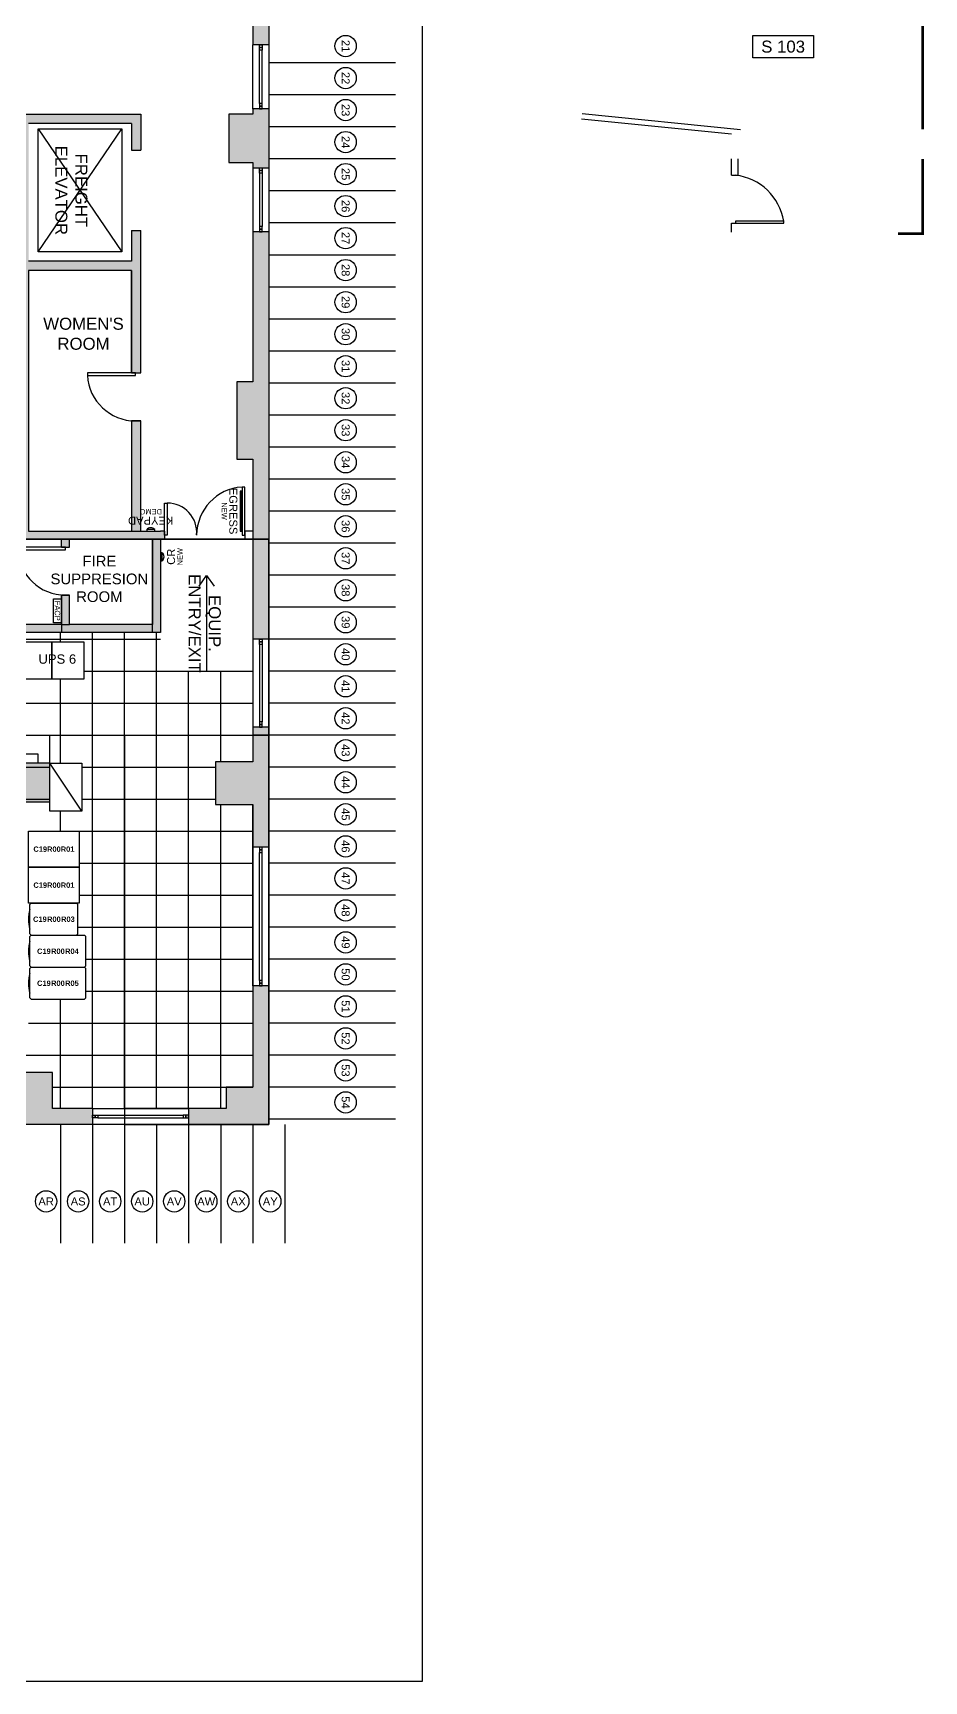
# Model space of a CAD drawing. Header units: inches. Extents: x 271316 to 275987, y 273433 to 275617.
# Drawn here: x 272577 to 273245, y 273608 to 274843 of the extents above; entities that cross this region are included whole.
import ezdxf
from ezdxf.enums import TextEntityAlignment as Align

# ---------------------------------------------------------------- set-up
doc = ezdxf.new("R2010")
doc.units = ezdxf.units.IN
doc.header["$LTSCALE"] = 48
doc.header["$MEASUREMENT"] = 0
for name, color, linetype in [('A-ANNO-TEXT-90', 1, 'Continuous'), ('A-ANNO-TEXT-DOOR', 1, 'Continuous'), ('A-ANNO-TEXT-VNSNY', 4, 'Continuous'), ('A-COLS', 6, 'Continuous'), ('A-COLS-PATT', 8, 'Continuous'), ('A-FLOR-CAGE', 3, 'Continuous'), ('A-FLOR-DOOR', 3, 'Continuous'), ('A-FLOR-ELEV', 1, 'Continuous'), ('A-FLOR-EQUIP', 3, 'Continuous'), ('A-FLOR-GLAZ', 2, 'Continuous'), ('A-FLOR-PART', 6, 'Continuous'), ('A-FLOR-PART-FILL', 252, 'Continuous'), ('A-FLOR-PATT-RAFL', 8, 'Continuous'), ('A-FLOR-RACK', 3, 'Continuous'), ('A-FLOR-TILE', 8, 'Continuous'), ('E-ELEC-SEC-CONTROL', 1, 'Continuous')]:
    doc.layers.add(name, color=color, linetype=linetype)
doc.styles.add('BLTEXT', font='arial.ttf', dxfattribs={"height": 6})
doc.styles.add('CRR Text', font='arialbd.ttf', dxfattribs={"height": 4})
doc.styles.get("Standard").update_dxf_attribs({"font": 'arial.ttf'})
doc.styles.add('TITLES', font='arial.ttf')
doc.dimstyles.get("Standard").update_dxf_attribs({"dimtxt": 0.18, "dimasz": 0.18, "dimexe": 0.18, "dimexo": 0.0625, "dimgap": 0.09, "dimtad": 0, "dimtih": 1, "dimtoh": 1, "dimdec": 4, "dimzin": 0, "dimdsep": 46, "dimtxsty": 'Standard', "dimcen": 0.09, "dimadec": 0, "dimazin": 0, "dimtfac": 1, "dimtdec": 4, "dimtofl": 0, "dimtmove": 0, "dimatfit": 3, "dimfxl": 1, "dimtolj": 1, "dimtzin": 0, "dimarcsym": 0})

# ---------------------------------------------------------------- blocks, each defined once
blk = doc.blocks.new('ACCESSCONTROL')
at = {"linetype": 'Continuous'}
blk.add_lwpolyline([(-3, -1.2), (3, -1.2), (3, 0), (-3, 0)], close=True, dxfattribs=at)
blk.add_arc((0, 1.7), 4.22, 224.7603, 315.2397, dxfattribs=at)
at = {"linetype": 'Continuous', "style": 'BLTEXT'}
for tag, height, p in [('ACTYPE', 6, (0, -7.8)), ('ACSTAT', 4, (0, -14.5))]:
    blk.add_attdef(tag, text='', height=height, dxfattribs=at).set_placement(p, align=Align.MIDDLE_CENTER)
blk = doc.blocks.new('DOORCONTROL')
at = {"linetype": 'Continuous'}
blk.add_lwpolyline([(-15, -1.5), (15, -1.5), (15, -0.2), (-15, -0.2)], close=True, dxfattribs=at)
at = {"linetype": 'Continuous', "style": 'BLTEXT'}
for tag, height, p in [('ACTYPE', 6, (0, -6.5)), ('ACSTAT', 4, (0, -13.3))]:
    blk.add_attdef(tag, text='', height=height, dxfattribs=at).set_placement(p, align=Align.MIDDLE_CENTER)
blk = doc.blocks.new('tripplite-sr36ub-l')
for p, q in [((1, 24), (0, 23)), ((0, 1), (0, 23)), ((1, 24), (35, 24)), ((36, 23), (35, 24)), ((36, 1), (36, 23)), ((0, 1), (1, 0)), ((35, 0), (36, 1)), ((1, 0), (35, 0))]:
    blk.add_line(p, q)
blk.add_arc((27.625, 12), 28.625, 164.810713, 195.189287)
at = {"style": 'CRR Text'}
for tag, p in [('CG', (7.5, 12)), ('RW', (18, 12)), ('RK', (28.5, 12))]:
    blk.add_attdef(tag, text='', height=4, dxfattribs=at).set_placement(p, align=Align.MIDDLE_CENTER)
blk = doc.blocks.new('tripplite-sr42ub-l')
for p, q in [((1, 24), (0, 23)), ((0, 1), (0, 23)), ((1, 24), (41, 24)), ((42, 23), (41, 24)), ((42, 1), (42, 23)), ((0, 1), (1, 0)), ((1, 0), (41, 0)), ((41, 0), (42, 1))]:
    blk.add_line(p, q)
blk.add_arc((27.625, 12), 28.625, 164.810713, 195.189287)
at = {"style": 'CRR Text'}
for tag, p in [('CG', (10.5, 12)), ('RW', (21, 12)), ('RK', (31.5, 12))]:
    blk.add_attdef(tag, text='', height=4, dxfattribs=at).set_placement(p, align=Align.MIDDLE_CENTER)
blk = doc.blocks.new('DOORNUM')
at = {"linetype": 'Continuous'}
blk.add_circle((0, 0), 8, dxfattribs=at)
at = {"linetype": 'Continuous', "style": 'BLTEXT'}
blk.add_attdef('DOORNUM', text='', height=6, dxfattribs=at).set_placement((0, 0), align=Align.MIDDLE_CENTER)

msp = doc.modelspace()

# ---------------------------------------------------------------- hatches: boundary and pattern name
at = {"layer": 'A-COLS-PATT'}
for points in [[(272754.135, 275044.9944), (272750.1071, 275045.6123), (272749.1033, 275044.1472), (272748.1971, 275045.9053), (272742.135, 275046.8352), (272742.135, 274834.2978), (272754.135, 274834.2978)], [(272754.135, 274786.2978), (272742.135, 274786.2978), (272742.135, 274782.2978), (272724.135, 274782.2978), (272724.135, 274746.2978), (272742.135, 274746.2978), (272742.135, 274742.2978), (272754.135, 274742.2978)], [(272754.135, 274694.2978), (272742.135, 274694.2978), (272742.135, 274581.8162), (272730.1478, 274581.8162), (272730.1478, 274523.8162), (272742.135, 274523.8162), (272742.135, 274388.8162), (272754.135, 274388.8162)], [(272742.135, 274264.8163), (272742.135, 274232.8162), (272754.135, 274232.8162), (272754.135, 274264.8163), (272754.135, 274264.8163), (272754.135, 274296.8163), (272754.135, 274296.8163), (272754.135, 274322.8162), (272742.135, 274322.8162), (272742.135, 274296.8163), (272714.135, 274296.8163), (272714.135, 274264.8163)], [(272590.135, 274295.8162), (272548.135, 274295.8162), (272548.135, 274266.8162), (272590.135, 274266.8162)], [(272742.135, 274052.8162), (272754.135, 274052.8162), (272754.135, 274128.8162), (272742.135, 274128.8162)], [(272563.135, 274063.8162), (272563.135, 274036.8162), (272559.135, 274036.8162), (272559.135, 274024.8162), (272622.135, 274024.8162), (272622.135, 274036.8162), (272592.135, 274036.8162), (272592.135, 274063.8162)], [(272754.135, 274052.8162), (272722.135, 274052.8162), (272722.135, 274024.8162), (272754.135, 274024.8162)], [(272694.135, 274024.8162), (272722.135, 274024.8162), (272722.135, 274036.8162), (272694.135, 274036.8162)]]:
    msp.add_hatch(color=256, dxfattribs=at).paths.add_polyline_path(points)
at = {"layer": 'A-FLOR-PART-FILL'}
for points in [[(272658.2457, 274672.2978), (272658.2457, 274695.2978), (272651.2457, 274695.2978), (272651.2457, 274672.2978), (272574.135, 274672.2978), (272574.135, 274775.2978), (272651.2457, 274775.2978), (272651.2457, 274755.2978), (272658.2457, 274755.2978), (272658.2457, 274782.2978), (272546.0241, 274782.2978), (272546.0241, 274775.2978), (272567.135, 274775.2978), (272567.135, 274672.2978), (272471.5795, 274672.2978), (272471.5795, 274751.8162), (272464.5795, 274751.8162), (272464.5795, 274672.2978), (272464.5795, 274665.2978), (272464.5795, 274575.8162), (272439.1349, 274575.8162), (272439.1349, 274567.8162), (272452.5795, 274567.8162), (272480.3506, 274567.8162), (272481.7816, 274567.8162), (272499.8572, 274567.8162), (272501.8572, 274567.8162), (272501.8572, 274575.8162), (272471.5795, 274575.8162), (272471.5795, 274665.2978), (272568.135, 274665.2978), (272568.135, 274575.8162), (272537.8572, 274575.8162), (272537.8572, 274567.8162), (272568.135, 274567.8162), (272574.135, 274567.557), (272574.135, 274665.2978), (272651.2457, 274665.2978), (272651.2457, 274588.4085), (272658.2457, 274588.4085)], [(272658.2457, 274552.4085), (272651.2457, 274552.4085), (272651.2457, 274469.8162), (272658.2457, 274469.8162)], [(272673.1349, 274463.8162), (272667.1349, 274463.8162), (272667.1349, 274454.8162), (272667.1349, 274399.8162), (272604.775, 274399.8162), (272604.775, 274421.8162), (272601.7749, 274421.8162), (272601.7749, 274421.8162), (272601.7749, 274421.8162), (272598.775, 274421.8162), (272598.775, 274399.8162), (272598.775, 274393.8162), (272673.1349, 274393.8162)], [(272673.1349, 274393.8162), (272667.1349, 274393.8162), (272667.1349, 274463.8162), (272673.1349, 274463.8162)], [(272598.775, 274399.8162), (272334.1349, 274399.8162), (272331.1349, 274399.8162), (272331.1349, 274439.8162), (272274.1349, 274439.8162), (272274.1349, 274443.8162), (272273.1349, 274443.8162), (272268.1349, 274443.8162), (272268.1349, 274439.8162), (272268.1349, 274433.8162), (272325.1349, 274433.8162), (272325.1349, 274393.8162), (272334.1349, 274393.8162), (272598.775, 274393.8162)], [(272604.775, 274421.8162), (272598.775, 274421.8162), (272598.775, 274399.8162), (272604.775, 274399.8162)]]:
    msp.add_hatch(color=256, dxfattribs=at).paths.add_polyline_path(points)
h = msp.add_hatch(color=256, dxfattribs=at)
h.paths.add_polyline_path([(272676.135, 274469.8162), (272673.1349, 274469.8162), (272658.2457, 274469.8162), (272658.2457, 274552.4085), (272654.2456, 274552.4085), (272654.2457, 274552.4085), (272654.2456, 274552.4085), (272651.2457, 274552.4085), (272651.2457, 274469.8162), (272574.135, 274469.8162), (272574.135, 274567.557), (272568.135, 274567.8162), (272568.135, 274463.8162), (272598.775, 274463.8162), (272598.775, 274457.8162), (272604.775, 274457.8162), (272604.775, 274463.8162), (272667.1349, 274463.8162), (272673.1349, 274463.8162), (272676.135, 274463.8162)])
h.paths.add_polyline_path([(272675.1071, 274487.4594), (272656.2736, 274487.4594), (272656.2736, 274481.2507), (272675.1071, 274481.2507)], flags=25)
h.paths.add_polyline_path([(272684.1938, 274482.0774), (272647.1869, 274482.0774), (272647.1869, 274473.0774), (272684.1938, 274473.0774)], flags=9)

# ---------------------------------------------------------------- linework, layer by layer
for points in [[(272165.1349, 275022.8162), (272165.1349, 274782.2978), (272156.1349, 274782.2978), (272156.1349, 274779.8162), (272133.135, 274779.8162), (272133.135, 274751.8162), (272144.1349, 274751.8162), (272144.1349, 274567.8162), (272268.1349, 274567.8162), (272362.4193, 274567.8162), (272362.4193, 274539.8162), (272389.4193, 274539.8162), (272389.4193, 274567.8162), (272568.135, 274567.8162), (272568.135, 274463.8162), (272667.1349, 274463.8162), (272742.135, 274463.8162), (272754.135, 274463.8162), (272754.135, 274024.8162), (271540.1638, 274024.8162), (271540.1638, 274024.8162), (271639.2289, 274784.3162), (271917.1349, 274784.3162), (271917.1349, 275002.8162)], [(272548.135, 274266.8162), (272590.135, 274266.8162), (272590.135, 274316.8162), (272646.135, 274316.8162), (272754.135, 274316.8162), (272754.135, 274463.8162), (272568.135, 274463.8162)]]:
    msp.add_lwpolyline(points)
for points in [[(271845.135, 274316.8162), (272190.135, 274316.8162), (272190.135, 274268.8162), (272347.135, 274268.8162), (272347.135, 274262.8162), (272380.135, 274262.8162), (272380.135, 274292.8162), (272548.135, 274292.8162), (272548.135, 274266.8162), (272590.135, 274266.8162), (272590.135, 274295.8162), (272590.135, 274316.8162), (272622.135, 274316.8162), (272646.135, 274316.8162), (272646.135, 274024.8162), (271858.135, 274024.8162), (271858.135, 274036.8162), (271845.135, 274036.8162)], [(272742.135, 274316.8162), (272742.135, 274296.8163), (272714.135, 274296.8163), (272714.135, 274264.8163), (272742.135, 274264.8163), (272742.135, 274052.8162), (272722.135, 274052.8162), (272722.135, 274036.8162), (272646.135, 274036.8162), (272646.135, 274316.8162)], [(272646.135, 274036.8162), (272646.135, 274024.8162), (272754.135, 274024.8162), (272754.135, 274316.8162), (272742.135, 274316.8162), (272742.135, 274296.8163), (272714.135, 274296.8163), (272714.135, 274264.8163), (272742.135, 274264.8163), (272742.135, 274052.8162), (272722.135, 274052.8162), (272722.135, 274036.8162), (272646.135, 274036.8162)]]:
    msp.add_lwpolyline(points, close=True)
at = {"layer": 'A-ANNO-TEXT-90', "color": 1, "linetype": 'Continuous'}
msp.add_lwpolyline([(273117.0377, 274841.2856), (273162.4768, 274841.2856), (273162.4768, 274824.7089), (273117.0377, 274824.7089)], close=True, dxfattribs=at)
at = {"layer": 'A-COLS'}
for p, q in [((272742.135, 275046.8352), (272742.135, 274834.2978)), ((272754.135, 275044.9944), (272754.135, 274024.8162)), ((272754.135, 274834.2978), (272742.135, 274834.2978)), ((272754.135, 274694.2978), (272742.135, 274694.2978)), ((272742.135, 274694.2978), (272742.135, 274581.8162)), ((272742.135, 274523.8162), (272742.135, 274296.8163)), ((272754.135, 274388.8162), (272742.135, 274388.8162)), ((272754.135, 274322.8162), (272742.135, 274322.8162)), ((272742.135, 274128.8162), (272742.135, 274264.8163)), ((272754.135, 274232.8162), (272742.135, 274232.8162)), ((272754.135, 274128.8162), (272742.135, 274128.8162)), ((272742.135, 274128.8162), (272742.135, 274052.8162)), ((272622.135, 274036.8162), (272592.135, 274036.8162)), ((272622.135, 274036.8162), (272694.135, 274036.8162)), ((272622.135, 274036.8162), (272622.135, 274024.8162)), ((272722.135, 274036.8162), (272694.135, 274036.8162)), ((272722.135, 274036.8162), (272694.135, 274036.8162)), ((272694.135, 274036.8162), (272694.135, 274024.8162)), ((272754.135, 274024.8162), (271540.1638, 274024.8162))]:
    msp.add_line(p, q, dxfattribs=at)
for points in [[(272754.135, 274786.2978), (272742.135, 274786.2978), (272742.135, 274782.2978), (272724.135, 274782.2978), (272724.135, 274746.2978), (272742.135, 274746.2978), (272742.135, 274742.2978), (272754.135, 274742.2978)], [(272742.1478, 274581.8162), (272730.1478, 274581.8162), (272730.1478, 274523.8162), (272742.1478, 274523.8162)], [(272742.135, 274296.8163), (272714.135, 274296.8163), (272714.135, 274264.8163), (272742.135, 274264.8163)], [(272754.135, 274264.8163), (272754.135, 274296.8163)], [(272592.135, 274036.8162), (272592.135, 274063.8162), (272563.135, 274063.8162), (272563.135, 274036.8162)], [(272742.135, 274052.8162), (272722.135, 274052.8162), (272722.135, 274036.8162)], [(272722.135, 274024.8162), (272722.135, 274024.8162), (272754.135, 274024.8162), (272754.135, 274052.8162)]]:
    msp.add_lwpolyline(points, dxfattribs=at)
msp.add_lwpolyline([(272590.135, 274295.8162), (272548.135, 274295.8162), (272548.135, 274266.8162), (272590.135, 274266.8162)], close=True, dxfattribs=at)
at = {"layer": 'A-FLOR-CAGE', "const_width": 2}
for points in [[(273244.3851, 274770.921), (273244.3851, 274901.6449)], [(273225.8851, 274692.921), (273244.3851, 274692.921), (273244.3851, 274748.921)]]:
    msp.add_lwpolyline(points, dxfattribs=at)
at = {"layer": 'A-FLOR-DOOR'}
for points in [[(273104.1721, 274700.6085), (273140.1721, 274700.6085), (273140.1721, 274702.1085), (273104.1721, 274702.1085)], [(272654.2457, 274588.4085), (272618.2457, 274588.4085), (272618.2457, 274586.4085), (272654.2457, 274586.4085)], [(272736.135, 274466.8162), (272736.135, 274502.8162), (272734.135, 274502.8162), (272734.135, 274466.8162)], [(272676.135, 274466.8165), (272676.135, 274490.8165), (272678.135, 274490.8165), (272678.135, 274466.8165)], [(272601.775, 274457.8162), (272565.775, 274457.8162), (272565.775, 274455.8162), (272601.775, 274455.8162)]]:
    msp.add_lwpolyline(points, close=True, dxfattribs=at)
at = {"layer": 'A-FLOR-DOOR', "color": 8}
for centre, radius, start, end in [((273099.3826, 274695.5782), 41.3089, 9.0957835, 83.3419618), ((272654.3669, 274588.5957), 36.1874, 183.4650598, 269.8080943), ((272736.3221, 274466.695), 36.1874, 93.4650598, 179.8080943), ((272678.0951, 274468.7072), 22.1093, 355.4559517, 89.8967668), ((272601.8962, 274458.0034), 36.1874, 183.4650598, 269.8080943)]:
    msp.add_arc(centre, radius, start, end, dxfattribs=at)
at = {"layer": 'A-FLOR-ELEV', "color": 8}
for p, q in [((272581.2096, 274679.2978), (272643.936, 274771.2978)), ((272581.2096, 274771.2978), (272643.936, 274679.2978))]:
    msp.add_line(p, q, dxfattribs=at)
at = {"layer": 'A-FLOR-ELEV'}
msp.add_lwpolyline([(272581.2096, 274679.2978), (272581.2096, 274771.2978), (272643.936, 274771.2978), (272643.936, 274679.2978)], close=True, dxfattribs=at)
at = {"layer": 'A-FLOR-EQUIP'}
for points in [[(272592.775, 274401.0819), (272592.775, 274419.0624), (272598.775, 274419.0624), (272598.775, 274401.0819)], [(272591.5254, 274358.8162), (272567.5253, 274358.8162), (272567.5253, 274386.8162), (272591.5254, 274386.8162)], [(272615.5254, 274358.8162), (272591.5253, 274358.8162), (272591.5253, 274386.8162), (272615.5254, 274386.8162)], [(272581.135, 274295.8162), (272557.135, 274295.8162), (272557.135, 274302.7746), (272581.135, 274302.7746)], [(272614.135, 274259.8162), (272590.135, 274259.8162), (272590.135, 274295.8162), (272614.135, 274295.8162)]]:
    msp.add_lwpolyline(points, close=True, dxfattribs=at)
at = {"layer": 'A-FLOR-GLAZ'}
for p, q in [((272742.135, 274786.2978), (272742.135, 274834.2978)), ((272747.135, 274790.2978), (272747.135, 274830.2978)), ((272749.135, 274790.2978), (272749.135, 274830.2978)), ((272742.135, 274742.2978), (272742.135, 274694.2978)), ((272747.135, 274738.2978), (272747.135, 274698.2978)), ((272749.135, 274738.2978), (272749.135, 274698.2978)), ((272747.135, 274384.8162), (272747.135, 274326.8162)), ((272749.135, 274384.8162), (272749.135, 274326.8162)), ((272747.135, 274132.8162), (272747.135, 274228.8162)), ((272749.135, 274132.8162), (272749.135, 274228.8162)), ((272626.135, 274031.8162), (272690.135, 274031.8162)), ((272626.135, 274029.8162), (272690.135, 274029.8162))]:
    msp.add_line(p, q, dxfattribs=at)
for points in [[(272749.135, 274832.2978), (272747.135, 274832.2978), (272747.135, 274834.2978), (272749.135, 274834.2978)], [(272749.135, 274830.2978), (272747.135, 274830.2978), (272747.135, 274832.2978), (272749.135, 274832.2978)], [(272749.135, 274790.2978), (272747.135, 274790.2978), (272747.135, 274788.2978), (272749.135, 274788.2978)], [(272749.135, 274788.2978), (272747.135, 274788.2978), (272747.135, 274786.2978), (272749.135, 274786.2978)], [(272749.135, 274740.2978), (272747.135, 274740.2978), (272747.135, 274742.2978), (272749.135, 274742.2978)], [(272749.135, 274738.2978), (272747.135, 274738.2978), (272747.135, 274740.2978), (272749.135, 274740.2978)], [(272749.135, 274698.2978), (272747.135, 274698.2978), (272747.135, 274696.2978), (272749.135, 274696.2978)], [(272749.135, 274696.2978), (272747.135, 274696.2978), (272747.135, 274694.2978), (272749.135, 274694.2978)], [(272749.135, 274386.8162), (272747.135, 274386.8162), (272747.135, 274388.8162), (272749.135, 274388.8162)], [(272749.135, 274384.8162), (272747.135, 274384.8162), (272747.135, 274386.8162), (272749.135, 274386.8162)], [(272749.135, 274326.8162), (272747.135, 274326.8162), (272747.135, 274324.8162), (272749.135, 274324.8162)], [(272749.135, 274324.8162), (272747.135, 274324.8162), (272747.135, 274322.8162), (272749.135, 274322.8162)], [(272749.135, 274232.8162), (272747.135, 274232.8162), (272747.135, 274230.8162), (272749.135, 274230.8162)], [(272749.135, 274230.8162), (272747.135, 274230.8162), (272747.135, 274228.8162), (272749.135, 274228.8162)], [(272749.135, 274132.8162), (272747.135, 274132.8162), (272747.135, 274130.8162), (272749.135, 274130.8162)], [(272749.135, 274130.8162), (272747.135, 274130.8162), (272747.135, 274128.8162), (272749.135, 274128.8162)], [(272622.135, 274031.8162), (272624.135, 274031.8162), (272624.135, 274029.8162), (272622.135, 274029.8162)], [(272624.135, 274031.8162), (272626.135, 274031.8162), (272626.135, 274029.8162), (272624.135, 274029.8162)], [(272692.135, 274031.8162), (272690.135, 274031.8162), (272690.135, 274029.8162), (272692.135, 274029.8162)], [(272694.135, 274031.8162), (272692.135, 274031.8162), (272692.135, 274029.8162), (272694.135, 274029.8162)]]:
    msp.add_lwpolyline(points, close=True, dxfattribs=at)
at = {"layer": 'A-FLOR-PART'}
for p, q in [((272546.0241, 274782.2978), (272658.2457, 274782.2978)), ((272658.2457, 274782.2978), (272658.2457, 274755.2978)), ((272988.6932, 274778.8553), (273101.1721, 274767.6074)), ((272989.0911, 274782.835), (273107.8991, 274770.921)), ((272651.2457, 274775.2978), (272574.135, 274775.2978)), ((272651.2457, 274775.2978), (272651.2457, 274755.2978)), ((272651.2457, 274755.2978), (272658.2457, 274755.2978)), ((273101.1721, 274736.6085), (273101.1721, 274748.921)), ((273106.1721, 274736.6085), (273106.1721, 274748.921)), ((273101.1721, 274736.6085), (273106.1721, 274736.6085)), ((273101.1721, 274736.6085), (273106.1721, 274736.6085)), ((272651.2457, 274695.2978), (272651.2457, 274672.2978)), ((272651.2457, 274695.2978), (272658.2457, 274695.2978)), ((272658.2457, 274672.2978), (272658.2457, 274695.2978)), ((273101.1721, 274693.921), (273101.1721, 274700.6085)), ((273101.1721, 274700.6085), (273106.1721, 274700.6085)), ((272651.2457, 274672.2978), (272574.135, 274672.2978)), ((272658.2457, 274588.4085), (272658.2457, 274672.2978)), ((272651.2457, 274665.2978), (272651.2457, 274588.4085)), ((272651.2457, 274588.4085), (272651.2457, 274665.2978)), ((272651.2457, 274588.4085), (272658.2457, 274588.4085)), ((272651.2457, 274552.4085), (272658.2457, 274552.4085)), ((272651.2457, 274552.4085), (272651.2457, 274469.8162)), ((272658.2457, 274469.8162), (272658.2457, 274552.4085)), ((272676.135, 274469.8162), (272676.135, 274463.8162)), ((272736.135, 274469.8162), (272736.135, 274463.8162)), ((272598.775, 274457.8162), (272598.775, 274463.8162)), ((272598.775, 274457.8162), (272604.775, 274457.8162)), ((272604.775, 274457.8162), (272604.775, 274463.8162)), ((272598.775, 274399.8162), (272598.775, 274421.8162)), ((272598.775, 274421.8162), (272604.775, 274421.8162)), ((272604.775, 274399.8162), (272604.775, 274421.8162))]:
    msp.add_line(p, q, dxfattribs=at)
for points in [[(272651.2457, 274665.2978), (272574.135, 274665.2978), (272574.135, 274469.8162), (272651.2457, 274469.8162)], [(272568.135, 274567.8162), (272568.135, 274567.8162), (272568.135, 274463.8162), (272598.775, 274463.8162)], [(272658.2457, 274469.8162), (272673.1349, 274469.8162), (272673.1349, 274469.8162)], [(272676.135, 274469.8162), (272673.1349, 274469.8162)], [(272742.1478, 274469.8162), (272736.135, 274469.8162)], [(272676.135, 274463.8162), (272673.1349, 274463.8162), (272673.1349, 274393.8162), (272334.1349, 274393.8162), (272325.1349, 274393.8162)], [(272604.775, 274463.8162), (272667.1349, 274463.8162), (272667.1349, 274454.8162)], [(272742.135, 274463.8162), (272736.135, 274463.8162)], [(272598.775, 274399.8162), (272334.1349, 274399.8162), (272331.1349, 274399.8162), (272331.1349, 274439.8162), (272274.1349, 274439.8162), (272274.1349, 274443.8162)], [(272667.1349, 274454.8162), (272667.1349, 274399.8162), (272604.775, 274399.8162)]]:
    msp.add_lwpolyline(points, dxfattribs=at)
at = {"layer": 'A-FLOR-PART-FILL'}
for p, q in [((272667.1349, 274463.8162), (272673.1349, 274463.8162)), ((272598.775, 274401.0819), (272598.775, 274393.8162))]:
    msp.add_line(p, q, dxfattribs=at)
for points in [[(272658.2457, 274552.4085), (272651.2457, 274552.4085), (272651.2457, 274469.8162), (272658.2457, 274469.8162)], [(272673.1349, 274393.8162), (272667.1349, 274393.8162), (272667.1349, 274463.8162), (272673.1349, 274463.8162)], [(272604.775, 274421.8162), (272598.775, 274421.8162), (272598.775, 274399.8162), (272604.775, 274399.8162)]]:
    msp.add_lwpolyline(points, close=True, dxfattribs=at)
at = {"layer": 'A-FLOR-PATT-RAFL'}
for p, q in [((272598.135, 274386.8162), (272598.135, 274393.8162)), ((272622.135, 274036.8162), (272622.135, 274393.8162)), ((272646.135, 274036.8162), (272646.135, 274393.8162)), ((272670.135, 274036.8162), (272670.135, 274393.8162)), ((272502.135, 274388.8162), (272673.1349, 274388.8162)), ((272598.135, 274295.8162), (272598.135, 274358.8162)), ((272615.5254, 274364.8162), (272742.135, 274364.8162)), ((272694.135, 274036.8162), (272694.135, 274364.8162)), ((272718.135, 274296.8163), (272718.135, 274364.8162)), ((271593.4828, 274340.8162), (272742.135, 274340.8162)), ((271590.3524, 274316.8162), (272742.135, 274316.8162)), ((272379.135, 274292.8162), (272590.135, 274292.8162)), ((272614.135, 274292.8162), (272714.135, 274292.8162)), ((272470.135, 274268.8162), (272590.135, 274268.8162)), ((272598.135, 274244.8162), (272598.135, 274259.8162)), ((272614.135, 274268.8162), (272714.135, 274268.8162)), ((272718.135, 274036.8162), (272718.135, 274264.8163)), ((272612.135, 274244.8162), (272742.135, 274244.8162)), ((272612.135, 274220.8162), (272742.135, 274220.8162)), ((272612.135, 274196.8162), (272742.135, 274196.8162)), ((272611.135, 274172.8162), (272742.135, 274172.8162)), ((272617.135, 274148.8162), (272742.135, 274148.8162)), ((272617.135, 274124.8162), (272742.135, 274124.8162)), ((272598.135, 274036.8162), (272598.135, 274118.8162)), ((272574.135, 274100.8162), (272742.135, 274100.8162)), ((272470.135, 274076.8162), (272742.135, 274076.8162)), ((272592.135, 274052.8162), (272742.135, 274052.8162))]:
    msp.add_line(p, q, dxfattribs=at)
at = {"layer": 'A-FLOR-RACK'}
for points in [[(272574.135, 274217.8162), (272574.135, 274244.8162), (272612.135, 274244.8162), (272612.135, 274217.8162)], [(272574.135, 274190.8162), (272574.135, 274217.8162), (272612.135, 274217.8162), (272612.135, 274190.8162)]]:
    msp.add_lwpolyline(points, close=True, dxfattribs=at)
at = {"layer": 'A-FLOR-TILE'}
for p, q in [((272849.074, 274820.8162), (272754.135, 274820.8162)), ((272849.074, 274796.8162), (272754.135, 274796.8162)), ((272849.074, 274772.8162), (272754.135, 274772.8162)), ((272849.074, 274748.8162), (272754.135, 274748.8162)), ((272849.074, 274748.8162), (272754.135, 274748.8162)), ((272849.074, 274724.8162), (272754.135, 274724.8162)), ((272849.074, 274700.8162), (272754.135, 274700.8162)), ((272849.074, 274700.8162), (272754.135, 274700.8162)), ((272849.074, 274676.8162), (272754.135, 274676.8162)), ((272849.074, 274652.8162), (272754.135, 274652.8162)), ((272849.074, 274652.8162), (272754.135, 274652.8162)), ((272849.074, 274628.8162), (272754.135, 274628.8162)), ((272849.074, 274628.8162), (272754.135, 274628.8162)), ((272849.074, 274604.8162), (272754.135, 274604.8162)), ((272849.074, 274604.8162), (272754.135, 274604.8162)), ((272849.074, 274580.8162), (272754.135, 274580.8162)), ((272849.074, 274580.8162), (272754.135, 274580.8162)), ((272849.074, 274556.8162), (272754.135, 274556.8162)), ((272849.074, 274556.8162), (272754.135, 274556.8162)), ((272849.074, 274532.8162), (272754.135, 274532.8162)), ((272849.074, 274532.8162), (272754.135, 274532.8162)), ((272849.074, 274508.8162), (272754.135, 274508.8162)), ((272849.074, 274508.8162), (272754.135, 274508.8162)), ((272849.074, 274484.8162), (272754.135, 274484.8162)), ((272849.074, 274484.8162), (272754.135, 274484.8162)), ((272849.074, 274460.8162), (272754.135, 274460.8162)), ((272849.074, 274460.8162), (272754.135, 274460.8162)), ((272849.074, 274436.8162), (272754.135, 274436.8162)), ((272849.074, 274436.8162), (272754.135, 274436.8162)), ((272849.074, 274412.8162), (272754.135, 274412.8162)), ((272849.074, 274412.8162), (272754.135, 274412.8162)), ((272849.074, 274388.8162), (272754.135, 274388.8162)), ((272849.074, 274364.8162), (272754.135, 274364.8162)), ((272849.074, 274340.8162), (272754.135, 274340.8162)), ((272849.074, 274316.8162), (272754.135, 274316.8162)), ((272849.074, 274292.8162), (272754.135, 274292.8162)), ((272849.074, 274268.8162), (272754.135, 274268.8162)), ((272849.074, 274244.8162), (272754.135, 274244.8162)), ((272849.074, 274220.8162), (272754.135, 274220.8162)), ((272849.074, 274196.8162), (272754.135, 274196.8162)), ((272849.074, 274172.8162), (272754.135, 274172.8162)), ((272849.074, 274148.8162), (272754.135, 274148.8162)), ((272849.074, 274124.8162), (272754.135, 274124.8162)), ((272849.074, 274100.8162), (272754.135, 274100.8162)), ((272849.074, 274076.8162), (272754.135, 274076.8162)), ((272849.074, 274052.8162), (272754.135, 274052.8162)), ((272598.135, 274024.8162), (272598.135, 273935.8461)), ((272622.135, 274024.8162), (272622.135, 273935.8461)), ((272646.135, 274024.8162), (272646.135, 273935.8461)), ((272670.135, 274024.8162), (272670.135, 273935.8461)), ((272670.135, 274024.8162), (272670.135, 273935.8461)), ((272694.135, 274024.8162), (272694.135, 273935.8461)), ((272718.135, 274024.8162), (272718.135, 273935.8461)), ((272742.135, 274024.8162), (272742.135, 273935.8461)), ((272849.074, 274028.8162), (272754.135, 274028.8162)), ((272766.135, 274024.8162), (272766.135, 273935.8461)), ((272766.135, 274024.8162), (272766.135, 273935.8461))]:
    msp.add_line(p, q, dxfattribs=at)
at = {"layer": 'DEFPOINTS'}
msp.add_lwpolyline([(272869.4956, 275617.4753), (271507.9067, 275617.4753), (271507.9067, 273607.6237), (272869.4956, 273607.6237)], close=True, dxfattribs=at)
at = {"layer": 'E-ELEC-SEC-CONTROL'}
msp.add_line((272614.135, 274259.8162), (272590.135, 274295.8162), dxfattribs=at)

# ---------------------------------------------------------------- block references
at = {"layer": 'A-ANNO-TEXT-DOOR', "rotation": 270}
for p, values in [((272811.8206, 274833.452), {'DOORNUM': '21'}), ((272811.8206, 274809.452), {'DOORNUM': '22'}), ((272811.8206, 274785.452), {'DOORNUM': '23'}), ((272811.8206, 274761.452), {'DOORNUM': '24'}), ((272811.8206, 274737.452), {'DOORNUM': '25'}), ((272811.8206, 274713.452), {'DOORNUM': '26'}), ((272811.8206, 274689.452), {'DOORNUM': '27'}), ((272811.8206, 274665.452), {'DOORNUM': '28'}), ((272811.8206, 274641.452), {'DOORNUM': '29'}), ((272811.8206, 274617.452), {'DOORNUM': '30'}), ((272811.8206, 274593.452), {'DOORNUM': '31'}), ((272811.8206, 274569.452), {'DOORNUM': '32'}), ((272811.8206, 274545.452), {'DOORNUM': '33'}), ((272811.8206, 274521.452), {'DOORNUM': '34'}), ((272811.8206, 274497.452), {'DOORNUM': '35'}), ((272811.8206, 274473.452), {'DOORNUM': '36'}), ((272811.8206, 274449.452), {'DOORNUM': '37'}), ((272811.8206, 274425.452), {'DOORNUM': '38'}), ((272811.8206, 274401.452), {'DOORNUM': '39'}), ((272811.8206, 274377.452), {'DOORNUM': '40'}), ((272811.8206, 274353.452), {'DOORNUM': '41'}), ((272811.8206, 274329.452), {'DOORNUM': '42'}), ((272811.8206, 274305.452), {'DOORNUM': '43'}), ((272811.8206, 274281.452), {'DOORNUM': '44'}), ((272811.8206, 274257.452), {'DOORNUM': '45'}), ((272811.8206, 274233.452), {'DOORNUM': '46'}), ((272811.8206, 274209.452), {'DOORNUM': '47'}), ((272811.8206, 274185.452), {'DOORNUM': '48'}), ((272811.8206, 274161.452), {'DOORNUM': '49'}), ((272811.8206, 274137.452), {'DOORNUM': '50'}), ((272811.8206, 274113.452), {'DOORNUM': '51'}), ((272811.8206, 274089.452), {'DOORNUM': '52'}), ((272811.8206, 274065.452), {'DOORNUM': '53'}), ((272811.8206, 274041.452), {'DOORNUM': '54'})]:
    msp.add_blockref('DOORNUM', p, dxfattribs=at).add_auto_attribs(values)
at = {"layer": 'A-ANNO-TEXT-VNSNY'}
for p, values in [((272587.306, 273967.2014), {'DOORNUM': 'AR'}), ((272611.306, 273967.2014), {'DOORNUM': 'AS'}), ((272635.306, 273967.2014), {'DOORNUM': 'AT'}), ((272659.306, 273967.2014), {'DOORNUM': 'AU'}), ((272683.306, 273967.2014), {'DOORNUM': 'AV'}), ((272707.306, 273967.2014), {'DOORNUM': 'AW'}), ((272731.306, 273967.2014), {'DOORNUM': 'AX'}), ((272755.306, 273967.2014), {'DOORNUM': 'AY'})]:
    msp.add_blockref('DOORNUM', p, dxfattribs=at).add_auto_attribs(values)
at = {"layer": 'A-FLOR-RACK'}
for name, p, values in [('tripplite-sr36ub-l', (272575.135, 274166.8162), {'CG': 'C19', 'RW': 'R00', 'RK': 'R03'}), ('tripplite-sr42ub-l', (272575.135, 274142.8162), {'CG': 'C19', 'RW': 'R00', 'RK': 'R04'}), ('tripplite-sr42ub-l', (272575.135, 274118.8162), {'CG': 'C19', 'RW': 'R00', 'RK': 'R05'})]:
    msp.add_blockref(name, p, dxfattribs=at).add_auto_attribs(values)
at = {"layer": 'E-ELEC-SEC-CONTROL'}
for name, p, rotation, values in [('DOORCONTROL', (272734.135, 274484.8162), 270, {'ACTYPE': 'EGRESS', 'ACSTAT': 'NEW'}), ('ACCESSCONTROL', (272665.6903, 274469.8162), 180, {'ACTYPE': 'KEYPAD', 'ACSTAT': 'DEMO'}), ('ACCESSCONTROL', (272673.1349, 274450.5961), 90, {'ACTYPE': 'CR', 'ACSTAT': 'NEW'})]:
    msp.add_blockref(name, p, dxfattribs=dict(at, rotation=rotation)).add_auto_attribs(values)

# ---------------------------------------------------------------- texts
at = {"layer": 'A-ANNO-TEXT-90', "color": 1, "insert": (273139.7573, 274832.9972), "char_height": 9, "width": 74.875689, "attachment_point": 5, "style": 'TITLES'}
msp.add_mtext('S 103', dxfattribs=at)
at = {"layer": 'A-ANNO-TEXT-90', "attachment_point": 5, "rotation": 270, "style": 'TITLES'}
for s, insert, char_height, width in [('FREIGHT ELEVATOR', (272606.1349, 274725.2978), 9, 75.957113), ('EQUIP. ENTRY/EXIT', (272706.1293, 274400.5875), 9, 75.957113), ('FACP', (272595.775, 274410.0722), 4, 32.819566)]:
    msp.add_mtext(s, dxfattribs=dict(at, insert=insert, char_height=char_height, width=width))
at = {"layer": 'A-ANNO-TEXT-90', "attachment_point": 5, "style": 'TITLES'}
for s, insert, char_height, width in [("WOMEN'S ROOM", (272615.3159, 274617.7182), 9, 75.957113), ('FIRE SUPPRESION ROOM', (272627.2097, 274433.9152), 8, 26.793163), ('UPS 6', (272595.6764, 274373.8162), 7, 30.125)]:
    msp.add_mtext(s, dxfattribs=dict(at, insert=insert, char_height=char_height, width=width))
at = {"layer": 'A-FLOR-RACK', "char_height": 4, "width": 24.625, "attachment_point": 5, "style": 'TITLES'}
for insert in [(272593.135, 274231.3162), (272593.135, 274204.3162)]:
    msp.add_mtext('{\\fArial|b1|i0|c0|p34;C19R00R01}', dxfattribs=dict(at, insert=insert))

# ---------------------------------------------------------------- leaders
at = {"layer": 'A-ANNO-TEXT-90'}
msp.add_leader([(272707.6349, 274436.4343), (272707.6349, 274364.8162)], dimstyle='Standard', override={"dimasz": 8, "dimgap": 0.09, "dimtad": 0, "dimldrblk": 'Open90'}, dxfattribs=at)

doc.saveas('drawing.dxf')
